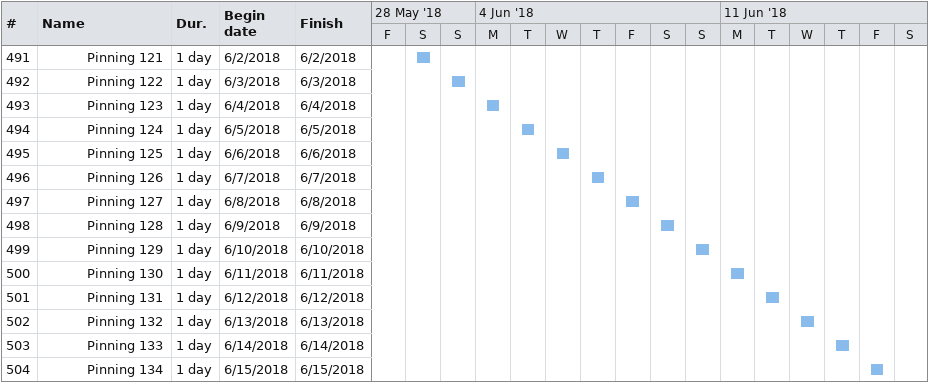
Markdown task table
| ID | Level | Task | Duration | Start | Finish |
|---|---|---|---|---|---|
| 491 | 4 | Pinning 121 | 1d | 2018-06-02 | 2018-06-02 |
| 492 | 4 | Pinning 122 | 1d | 2018-06-03 | 2018-06-03 |
| 493 | 4 | Pinning 123 | 1d | 2018-06-04 | 2018-06-04 |
| 494 | 4 | Pinning 124 | 1d | 2018-06-05 | 2018-06-05 |
| 495 | 4 | Pinning 125 | 1d | 2018-06-06 | 2018-06-06 |
| 496 | 4 | Pinning 126 | 1d | 2018-06-07 | 2018-06-07 |
| 497 | 4 | Pinning 127 | 1d | 2018-06-08 | 2018-06-08 |
| 498 | 4 | Pinning 128 | 1d | 2018-06-09 | 2018-06-09 |
| 499 | 4 | Pinning 129 | 1d | 2018-06-10 | 2018-06-10 |
| 500 | 4 | Pinning 130 | 1d | 2018-06-11 | 2018-06-11 |
| 501 | 4 | Pinning 131 | 1d | 2018-06-12 | 2018-06-12 |
| 502 | 4 | Pinning 132 | 1d | 2018-06-13 | 2018-06-13 |
| 503 | 4 | Pinning 133 | 1d | 2018-06-14 | 2018-06-14 |
| 504 | 4 | Pinning 134 | 1d | 2018-06-15 | 2018-06-15 |
